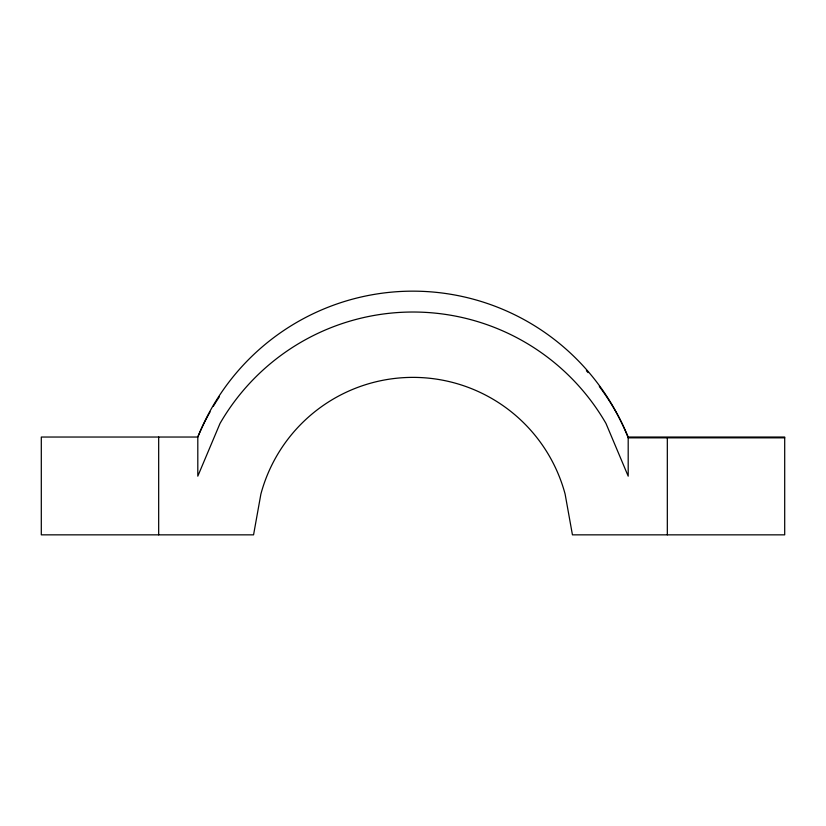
<?xml version="1.0" encoding="UTF-8"?>
<svg xmlns="http://www.w3.org/2000/svg" width="826" height="826" viewBox="0 0 826 826"><rect width="100%" height="100%" fill="white"/><g stroke="black" fill="none" stroke-linecap="round" stroke-linejoin="round"><path stroke-width="1.24" d="M599.315 386.465A233.015 233.015 0 0 1 628.194 437.037L784.7 437.037L784.7 534.845L572.439 534.845L565.118 494.093A157.487 157.487 0 0 0 260.882 494.093L253.561 534.845L41.3 534.845L41.3 437.037L197.806 437.037A231.425 231.425 0 0 1 628.194 437.842L784.7 437.842M667.325 437.842L667.325 534.845M628.194 437.842L628.194 476.158L605.974 423.439A222.824 222.824 0 0 0 220.026 423.439L197.806 476.158L197.806 437.037A233.015 233.015 0 0 1 210.052 411.926M158.675 437.037L158.675 534.845M213.253 406.423A233.015 233.015 0 0 1 219.355 396.8M586.377 370.729A233.015 233.015 0 0 1 588.071 372.629"/></g></svg>
